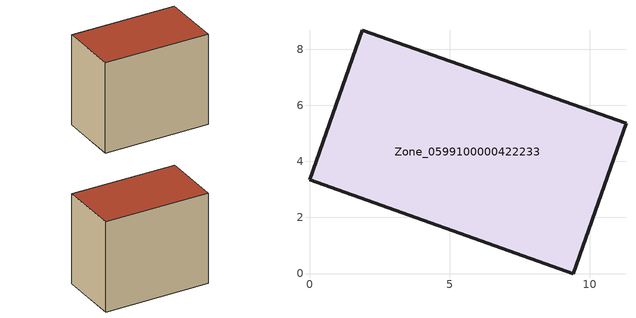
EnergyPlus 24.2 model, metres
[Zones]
Zone_0599100000422233
 floor ground (C_G): 9.41,0 0,3.34 1.89,8.67 11.3,5.37 z0.49
 wall outside (C_F): 0,3.34 9.41,0 11.3,5.37 1.89,8.67 0,3.34 z0.49:9.11
 roof outside (C_R): 11.3,5.37 1.89,8.67 0,3.34 9.41,0 z9.11
[BUILDING]
Pand.0599100000422233: North Axis=0; Terrain=City; Loads Convergence Tolerance Value=0.04; Temperature Convergence Tolerance Value=0.4; Solar Distribution=FullExterior; Maximum Number of Warmup Days=25; Minimum Number of Warmup Days=1
[Site:Location]
Rotterdam.The.Hague.AP_ZH_NLD Design_Conditions: Latitude=51.96; Longitude=4.45; Time Zone=1; Elevation=-4.5
[SITE:GROUNDTEMPERATURE:BUILDINGSURFACE]
18, 18, 18, 18, 18, 18, 18, 18, 18, 18, 18, 18
[MATERIAL] Thermal Absorptance=0.9; Solar Absorptance=0.7; Visible Absorptance=0.7
Name | Roughness | Thickness | Conductivity | Density | Specific Heat
G.TC.1992-2005 | MediumSmooth | 0.15 | 0.06 | 540 | 1210
F.TC.1992-2005 | Rough | 0.3 | 0.12 | 1920 | 840
R.TC.1992-2005 | MediumRough | 0.2 | 0.08 | 1500 | 1000
[CONSTRUCTION]
C_G: G.TC.1992-2005
C_F: F.TC.1992-2005
C_R: R.TC.1992-2005
[ZONE]
Zone_0599100000422233: Type=1; Multiplier=1; Ceiling Height=Autocalculate; Volume=Autocalculate; Floor Area=autocalculate; Part of Total Floor Area=Yes
[ZONEINFILTRATION:DESIGNFLOWRATE]
Infil_Zone_0599100000422233: Zone or ZoneList or Space or SpaceList=Zone_0599100000422233; Schedule=AlwaysOn; Design Flow Rate Calculation Method=Flow/Area; Flow Rate per Floor Area=0.0015; Constant Term Coefficient=1; Temperature Term Coefficient=0; Velocity Term Coefficient=0; Velocity Squared Term Coefficient=0
[HVACTEMPLATE:ZONE:IDEALLOADSAIRSYSTEM]
Zone_0599100000422233: Maximum Heating Supply Air Temperature=50; Minimum Cooling Supply Air Temperature=13; Maximum Heating Supply Air Humidity Ratio=0.0156; Minimum Cooling Supply Air Humidity Ratio=0.0077; Heating Limit=NoLimit; Cooling Limit=NoLimit; Dehumidification Control Type=ConstantSensibleHeatRatio; Cooling Sensible Heat Ratio=0.7; Dehumidification Setpoint=60; Humidification Control Type=None; Humidification Setpoint=30; Outdoor Air Method=None; Outdoor Air Flow Rate per Person=0.00944; Outdoor Air Flow Rate per Zone Floor Area=0; Outdoor Air Flow Rate per Zone=0; Demand Controlled Ventilation Type=None; Outdoor Air Economizer Type=NoEconomizer; Heat Recovery Type=None; Sensible Heat Recovery Effectiveness=0.7; Latent Heat Recovery Effectiveness=0.65
[ZONECONTROL:THERMOSTAT]
ThermostatControl_Zone_0599100000422233: Zone or ZoneList=Zone_0599100000422233; Control Type Schedule=DualSetpointControlType; Control 1=Thermostat_Zone_0599100000422233; Temperature Difference Between Cutout And Setpoint=0
[THERMOSTATSETPOINT:DUALSETPOINT]
Thermostat_Zone_0599100000422233: Heating Setpoint Temperature Schedule=HeatingSetpoint_Zone_0599100000422233; Cooling Setpoint Temperature Schedule=CoolingSetpoint_Zone_0599100000422233
[SCHEDULE:COMPACT]
HeatingSetpoint_Zone_0599100000422233: Through: 12/31, For: AllDays, Until: 24:00, 21
CoolingSetpoint_Zone_0599100000422233: Through: 12/31, For: AllDays, Until: 24:00, 24
DualSetpointControlType: Through: 12/31, For: AllDays, Until: 24:00, 4
AlwaysOn: Through: 12/31, For: AllDays, Until: 24:00, 1
